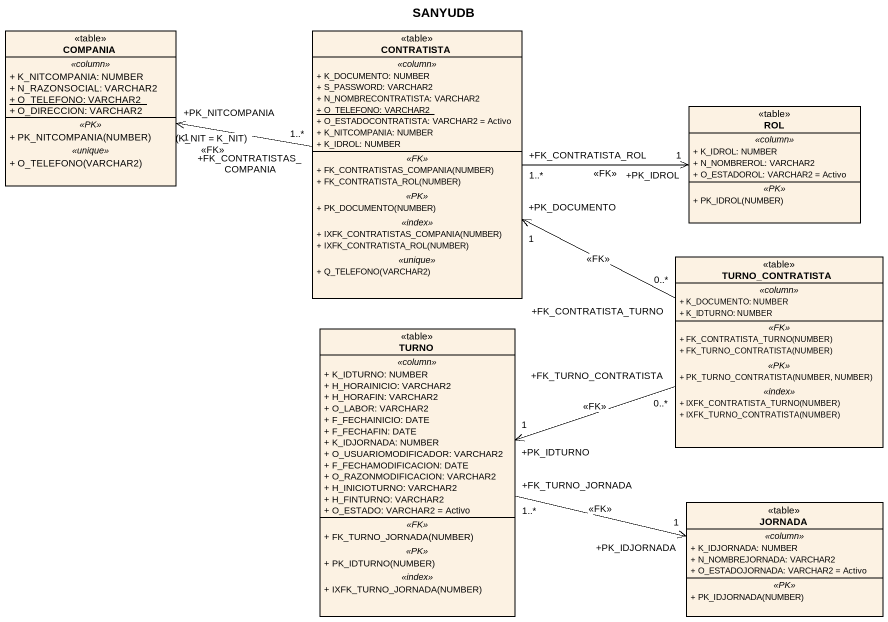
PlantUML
@startuml
title SANYUDB
hide circle
hide empty members
skinparam classAttributeIconSize 0
class COMPANIA <<table>> {
  .. <<column>> ..
  + K_NITCOMPANIA: NUMBER
  + N_RAZONSOCIAL: VARCHAR2
  {static} + O_TELEFONO: VARCHAR2
  + O_DIRECCION: VARCHAR2
  .. <<PK>> ..
  + PK_NITCOMPANIA(NUMBER)
  .. <<unique>> ..
  + O_TELEFONO(VARCHAR2)
}
class CONTRATISTA <<table>> {
  .. <<column>> ..
  + K_DOCUMENTO: NUMBER
  + S_PASSWORD: VARCHAR2
  + N_NOMBRECONTRATISTA: VARCHAR2
  {static} + O_TELEFONO: VARCHAR2
  + O_ESTADOCONTRATISTA: VARCHAR2 = Activo
  + K_NITCOMPANIA: NUMBER
  + K_IDROL: NUMBER
  .. <<FK>> ..
  + FK_CONTRATISTAS_COMPANIA(NUMBER)
  + FK_CONTRATISTA_ROL(NUMBER)
  .. <<PK>> ..
  + PK_DOCUMENTO(NUMBER)
  .. <<index>> ..
  + IXFK_CONTRATISTAS_COMPANIA(NUMBER)
  + IXFK_CONTRATISTA_ROL(NUMBER)
  .. <<unique>> ..
  + Q_TELEFONO(VARCHAR2)
}
class ROL <<table>> {
  .. <<column>> ..
  + K_IDROL: NUMBER
  + N_NOMBREROL: VARCHAR2
  + O_ESTADOROL: VARCHAR2 = Activo
  .. <<PK>> ..
  + PK_IDROL(NUMBER)
}
class TURNO_CONTRATISTA <<table>> {
  .. <<column>> ..
  + K_DOCUMENTO: NUMBER
  + K_IDTURNO: NUMBER
  .. <<FK>> ..
  + FK_CONTRATISTA_TURNO(NUMBER)
  + FK_TURNO_CONTRATISTA(NUMBER)
  .. <<PK>> ..
  + PK_TURNO_CONTRATISTA(NUMBER, NUMBER)
  .. <<index>> ..
  + IXFK_CONTRATISTA_TURNO(NUMBER)
  + IXFK_TURNO_CONTRATISTA(NUMBER)
}
class TURNO <<table>> {
  .. <<column>> ..
  + K_IDTURNO: NUMBER
  + H_HORAINICIO: VARCHAR2
  + H_HORAFIN: VARCHAR2
  + O_LABOR: VARCHAR2
  + F_FECHAINICIO: DATE
  + F_FECHAFIN: DATE
  + K_IDJORNADA: NUMBER
  + O_USUARIOMODIFICADOR: VARCHAR2
  + F_FECHAMODIFICACION: DATE
  + O_RAZONMODIFICACION: VARCHAR2
  + H_INICIOTURNO: VARCHAR2
  + H_FINTURNO: VARCHAR2
  + O_ESTADO: VARCHAR2 = Activo
  .. <<FK>> ..
  + FK_TURNO_JORNADA(NUMBER)
  .. <<PK>> ..
  + PK_IDTURNO(NUMBER)
  .. <<index>> ..
  + IXFK_TURNO_JORNADA(NUMBER)
}
class JORNADA <<table>> {
  .. <<column>> ..
  + K_IDJORNADA: NUMBER
  + N_NOMBREJORNADA: VARCHAR2
  + O_ESTADOJORNADA: VARCHAR2 = Activo
  .. <<PK>> ..
  + PK_IDJORNADA(NUMBER)
}
CONTRATISTA "+FK_CONTRATISTAS_COMPANIA\n1..*" -left-> "+PK_NITCOMPANIA\n1" COMPANIA : (K_NIT = K_NIT)\n<<FK>>
CONTRATISTA "+FK_CONTRATISTA_ROL\n1..*" -right-> "+PK_IDROL\n1" ROL : <<FK>>
TURNO_CONTRATISTA "+FK_CONTRATISTA_TURNO\n0..*" -left-> "+PK_DOCUMENTO\n1" CONTRATISTA : <<FK>>
TURNO_CONTRATISTA "+FK_TURNO_CONTRATISTA\n0..*" -left-> "+PK_IDTURNO\n1" TURNO : <<FK>>
TURNO "+FK_TURNO_JORNADA\n1..*" -right-> "+PK_IDJORNADA\n1" JORNADA : <<FK>>
@enduml
